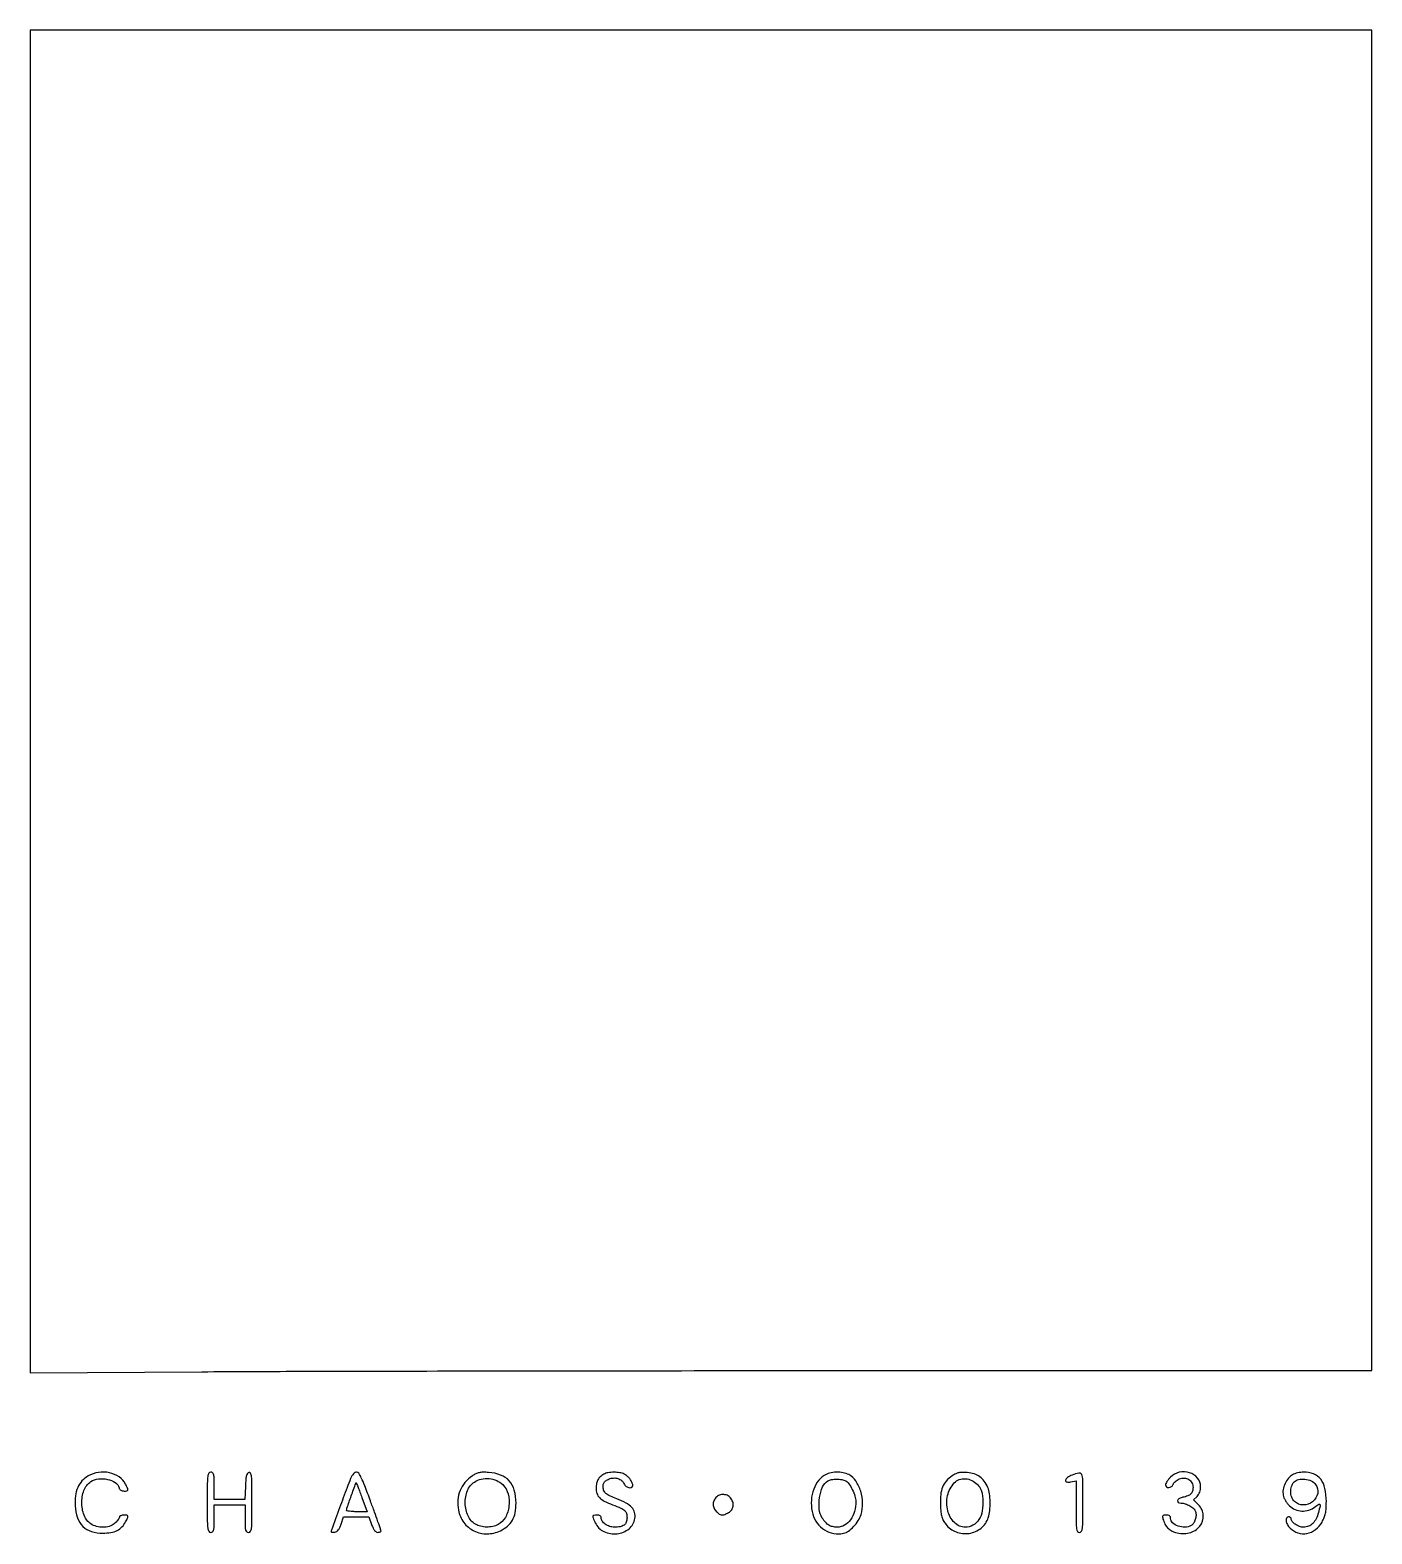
# Model space of a CAD drawing. Extents: x 156 to 936, y 95 to 969.
import ezdxf

# ---------------------------------------------------------------- set-up
doc = ezdxf.new("R2010")
doc.units = 0

msp = doc.modelspace()

# ---------------------------------------------------------------- linework, layer by layer
for points in [[(156, 578.834993), (156, 188.669985), (255.75, 189.33444, -0.001031), (311.8476, 189.592493, -0.000208), (411.459375, 189.803874, -0.00022), (527.312811, 189.950458, -0.000206), (645.75, 189.999448), (936, 190), (936, 579.5), (936, 969), (546, 969), (156, 969)], [(818.923077, 128.076923, 0.024625), (817.804223, 126.842082, 0.027718), (816.858654, 125.549279, 0.028583), (816.187352, 124.373898, 0.115959), (816, 123.576923, 0.239032), (816.57913, 122.434733, 0.177534), (817.960346, 122.036257, 0.139341), (819.534105, 122.606154, 0.161157), (820.465866, 123.892454, -0.094685), (820.906111, 124.705765, -0.041677), (821.759818, 125.589261, -0.039278), (822.850067, 126.402227, -0.042403), (824.027353, 127.01133, -0.107461), (826.905337, 127.530869, -0.129891), (829.524806, 126.738226, -0.135163), (831.339925, 124.789539, -0.120891), (832, 122.099392, -0.074849), (831.66821, 119.895399, -0.125028), (830.697345, 118.303323, -0.103648), (828.933502, 117.17805, -0.041002), (826.154692, 116.380938, 0.074698), (824.079816, 115.631734, 0.192129), (823.076205, 114.429337, 0.355888), (823.464993, 113.420749, 0.130496), (825.04966, 113, -0.083145), (827.471804, 112.594419, -0.048935), (830.147546, 111.368537, -0.049608), (832.404667, 109.734783, -0.135265), (833.469528, 108.09601, -0.088351), (833.762535, 105.873628, -0.063974), (833.331922, 103.4084, -0.066749), (832.334341, 101.256014, -0.128728), (830.950713, 99.973622, -0.116017), (827.328193, 99.00842, -0.089896), (823.279119, 99.620029, -0.103171), (820.134442, 101.483058, -0.210619), (819, 104.056704, 0.081561), (818.851439, 104.961379, 0.15046), (818.419712, 105.560771, 0.120017), (817.644901, 105.896627, 0.042558), (816.432612, 106, 0.02906), (815.047212, 105.919414, 0.190869), (814.446363, 105.596294, 0.213698), (814.268107, 104.974341, 0.037041), (814.536738, 103.75, 0.045475), (815.700931, 100.843016, 0.070701), (817.251863, 98.637973, 0.074545), (819.288766, 97.031375, 0.057044), (821.899496, 95.911965, 0.1337), (829.749853, 95.71352, 0.161741), (835.95819, 99.616702, 0.192633), (837.951364, 105.87709, 0.180169), (835.149573, 112.004274), (832.299145, 114.854701), (834.349573, 116.905128, 0.059879), (835.22286, 118.017012, 0.050288), (835.869259, 119.370065, 0.046955), (836.266663, 120.917737, 0.039396), (836.4, 122.60737, 0.174394), (834.623478, 127.545886, 0.145224), (829.967263, 130.675193, 0.133219), (824.025203, 130.90362, 0.140652)], [(189.741781, 128.775776, 0.079467), (186.181579, 125.873808, 0.079344), (183.701888, 122.004726, 0.071026), (182.367513, 117.179163, 0.047926), (182.183384, 111.460952, 0.067382), (183.584758, 104.481454, 0.115375), (186.736274, 99.481901, 0.120053), (191.67589, 96.523268, 0.076742), (198.326748, 95.535032, 0.039764), (203.028154, 95.936378, 0.074153), (206.657288, 97.10963, 0.085971), (209.429445, 99.140369, 0.072574), (211.551112, 102.09884, 0.010175), (212.762491, 104.563029, 0.17674), (212.838719, 105.440228, 0.307383), (212.309652, 105.896061, 0.028694), (210.5, 106, 0.039918), (209.542746, 105.923454, 0.059192), (208.734375, 105.692898, 0.07785), (208.184436, 105.354616, 0.219408), (208, 104.954545, -0.130216), (207.853657, 104.40215, -0.023416), (207.278977, 103.49517, -0.023867), (206.485184, 102.470946, -0.01959), (205.545455, 101.454545, -0.107258), (202.928027, 99.770575, -0.071106), (199.425898, 99.002028, -0.066752), (195.613015, 99.228217, -0.071293), (192.085185, 100.455949, -0.172392), (187.785374, 105.051917, -0.095469), (186.086053, 112.639321, -0.094247), (187.322617, 120.402004, -0.162624), (191.33489, 125.483773, -0.118256), (195.71818, 127.057128, -0.081284), (201.013372, 126.776162, -0.088259), (205.545217, 124.906518, -0.189126), (207.736884, 121.898154, 0.090595), (208.107165, 121.104378, 0.09298), (208.731486, 120.501171, 0.084759), (209.5841, 120.126883, 0.061213), (210.616631, 120, 0.03275), (212.341076, 120.113072, 0.319965), (212.845872, 120.583615, 0.161951), (212.735916, 121.495864, 0.009046), (211.451451, 124.093882, 0.125826), (207.756634, 128.242656, 0.095404), (202.128225, 130.63984, 0.089832), (195.698308, 130.853539, 0.095117)], [(259, 113.5, 0.001825), (259.040662, 102.362042, 0.026629), (259.278571, 98.4375, 0.103099), (259.868713, 96.652291, 0.267644), (261, 96, 0.157888), (262.078201, 96.349175, 0.176663), (262.6875, 97.25, 0.055952), (262.948615, 99.198839, 0.005351), (263, 104), (263, 112), (272, 112), (281, 112), (281, 104, 0.005351), (281.051385, 99.198839, 0.055952), (281.3125, 97.25, 0.176663), (281.921799, 96.349175, 0.157888), (283, 96, 0.268241), (284.131687, 96.654202, 0.102656), (284.721548, 98.446666, 0.026521), (284.959373, 102.386416, 0.001816), (285, 113.573324, 0.002006), (284.957279, 124.220914, 0.02329), (284.729858, 128.382327, 0.079264), (284.219745, 130.304811, 0.348658), (283.25, 130.81248, 0.182728), (282.345375, 130.257662, 0.103223), (281.774202, 129.085616, 0.04493), (281.429523, 126.921499, 0.007606), (281.207936, 122.739156), (280.915871, 115), (271.957936, 115), (263, 115), (263, 123, 0.005351), (262.948615, 127.801161, 0.055952), (262.6875, 129.75, 0.176663), (262.078201, 130.650825, 0.157888), (261, 131, 0.267644), (259.868713, 130.347709, 0.103099), (259.278571, 128.5625, 0.026629), (259.040662, 124.637958, 0.001825)], [(342.328598, 127.25, 0.010048), (340.255439, 122.002442, 0.001201), (335.932827, 110.297125, 0.000204), (331.164033, 97.271019, 0.087858), (331, 96.344715, 0.346367), (331.132381, 96.176543, 0.040412), (331.637929, 96.096888, 0.034825), (332.339064, 96.092768, 0.02059), (333.171672, 96.180449, 0.105441), (334.249346, 96.581423, 0.085072), (335.166882, 97.412584, 0.06096), (335.980951, 98.760708, 0.025202), (336.755005, 100.75), (338.166667, 105), (345.500626, 105), (352.834584, 105), (354.55315, 100.5, 0.022219), (355.437276, 98.461561, 0.054736), (356.306783, 97.083972, 0.081146), (357.196187, 96.277612, 0.144628), (358.135858, 96, 0.038336), (358.850408, 96.054867, 0.056916), (359.455304, 96.220313, 0.074338), (359.869964, 96.462764, 0.223661), (360.009858, 96.75, 0.087348), (359.917874, 97.315993, 0.000546), (358.20967, 102.2, 0.002207), (356.225152, 107.775341, 0.001403), (353.867714, 114.25, 0.003602), (350.535108, 123.125564, 0.020537), (348.538851, 127.7506, 0.036161), (347.055957, 130.335588, 0.249407), (345.806829, 131, 0.128327), (344.878866, 130.757847, 0.078275), (343.983659, 130.053342, 0.058318), (343.13012, 128.885916, 0.029624)], [(348.917347, 116.224166), (351.949694, 108), (345.974847, 108, -0.011784), (343.683453, 108.054009, -0.019387), (341.752237, 108.220313, -0.014098), (340.240953, 108.453152, -0.358438), (339.990214, 108.75, -0.087453), (340.211306, 110.107784, -0.00151), (342.71348, 117.206184, -0.000605), (345.357886, 124.60806, -0.550157), (345.657996, 124.675338, -0.104205), (345.792224, 124.469446, -0.000496), (346.70907, 122.099166, -0.002277), (347.738569, 119.393143, -0.001435)], [(413.091948, 128.837604, 0.066354), (408.760094, 124.931848, 0.080173), (405.926659, 120.253474, 0.079097), (404.684616, 114.868664, 0.062504), (405.019779, 108.891836, 0.115147), (408.128147, 101.743025, 0.119381), (414.046651, 96.821099, 0.117764), (421.63022, 95.112216, 0.109947), (429.379167, 96.941506, 0.062428), (433.559953, 99.654013, 0.08914), (436.378498, 103.049901, 0.082972), (437.965242, 107.405102, 0.047286), (438.466305, 113, 0.064685), (437.450982, 120.510411, 0.117071), (434.511039, 125.935127, 0.121926), (429.544917, 129.321111, 0.073711), (422.542543, 130.803421, 0.015861), (419.201648, 130.902781, 0.050818), (416.988503, 130.672817, 0.063315), (415.139816, 130.0364, 0.035815)], [(430.728718, 123.725827, -0.132174), (433.860711, 118.288182, -0.094124), (434.369336, 111.241274, -0.096622), (432.272872, 104.657799, -0.149246), (428.032733, 100.516927, -0.068035), (424.908869, 99.407018, -0.055043), (421.363685, 99.067234, -0.055677), (417.875221, 99.507924, -0.074302), (414.92045, 100.706063, -0.155176), (410.63254, 105.503873, -0.099083), (408.957674, 112.858279, -0.099293), (410.242993, 120.277401, -0.156581), (414.272224, 125.258798, -0.09168), (418.249826, 126.927342, -0.076958), (422.820692, 127.205262, -0.077583), (427.227006, 126.090745, -0.095994)], [(489.5, 129.792183, 0.053356), (487.438706, 128.297718, 0.082622), (486.073094, 126.581074, 0.079333), (485.302457, 124.461976, 0.045526), (485.031803, 121.75, 0.080653), (485.519507, 118.576291, 0.11698), (486.986389, 116.163959, 0.083066), (489.799762, 114.130696, 0.025514), (494.623054, 112.039844, -0.012571), (499.451956, 110.093384, -0.082757), (501.63409, 108.684088, -0.14375), (502.660633, 106.997185, -0.065375), (503, 104.412739, -0.087676), (502.559327, 101.918984, -0.149004), (501.295326, 100.24114, -0.115862), (499.043461, 99.292703, -0.042008), (495.565741, 99, -0.081272), (492.862685, 99.442286, -0.076202), (490.374815, 100.726398, -0.084952), (488.611193, 102.53536, -0.151957), (488, 104.5, 0.140575), (487.822179, 105.11998, 0.118484), (487.333333, 105.6, 0.088208), (486.543379, 105.90137, 0.04716), (485.5, 106, 0.034909), (483.703785, 105.874439, 0.317548), (483.162841, 105.365896, 0.153733), (483.266948, 104.366256, 0.008555), (484.577273, 101.478402, 0.172838), (489.611176, 96.444111, 0.139508), (497.200209, 95.17328, 0.143539), (504.165949, 98.089157, 0.184127), (507.621348, 104.054064, 0.108439), (507.430006, 107.519523, 0.119849), (505.79445, 110.44522, 0.083649), (502.438857, 113.025811, 0.030927), (496.991353, 115.503304, -0.01214), (493.454568, 116.954132, -0.043977), (491.323844, 118.12218, -0.072901), (490.055177, 119.268768, -0.111572), (489.388956, 120.58641, -0.060334), (489.10395, 122.847588, -0.115757), (489.510689, 124.619589, -0.12028), (490.647716, 125.981832, -0.06824), (492.543772, 127.016642, -0.077193), (495.183395, 127.577165, -0.087831), (497.746987, 127.26792, -0.096323), (499.865321, 126.145323, -0.116498), (501.240494, 124.371519, 0.127751), (502.587833, 122.711004, 0.129164), (504.567468, 121.924642, 0.22891), (505.978637, 122.406202, 0.269796), (506.343077, 123.75, 0.055887), (505.630588, 125.566079, 0.051255), (504.516562, 127.237309, 0.049982), (503.055412, 128.684342, 0.047855), (501.315741, 129.836657, 0.084542), (498.799522, 130.672479, 0.038967), (495.347011, 130.928884, 0.038945), (491.920416, 130.648604, 0.090557)], [(617.605025, 129.07832, 0.099308), (613.611288, 125.121026, 0.07695), (611.006453, 119.565199, 0.071792), (610.085752, 113.101044, 0.067888), (610.997347, 106.509475, 0.093021), (613.557692, 101.322207, 0.092801), (617.826294, 97.411141, 0.094244), (623.160258, 95.3502, 0.099573), (628.770444, 95.449581, 0.100321), (631.687622, 96.738955, 0.050714), (634.728385, 99.39243, 0.048707), (637.344687, 102.80114, 0.062116), (639.00643, 106.393918, 0.083621), (639.940876, 112.916536, 0.06796), (638.812449, 119.896946, 0.072063), (635.988811, 125.896936, 0.128147), (631.953117, 129.524244, 0.075963), (628.609722, 130.65308, 0.051307), (624.587999, 130.940942, 0.051892), (620.65968, 130.408331, 0.086312)], [(630.150756, 125.919318, -0.123693), (631.974143, 124.262635, -0.033208), (633.936448, 120.841249, -0.034413), (635.475037, 117.050301, -0.077704), (635.972461, 114, -0.067316), (635.220127, 108.148771, -0.089563), (632.936005, 103.308991, -0.106056), (629.466378, 100.141738, -0.135044), (625.295455, 99.031803, -0.046001), (622.457299, 99.317477, -0.087781), (620.324549, 100.138241, -0.079979), (618.477743, 101.700426, -0.033015), (616.508194, 104.328838, -0.120278), (614.729537, 109.39469, -0.061901), (614.901234, 116.156064, -0.06315), (616.671549, 122.426512, -0.161914), (619.749978, 125.919889, -0.09133), (621.885567, 126.687984, -0.040812), (624.87343, 126.93211, -0.040779), (627.894687, 126.685124, -0.082264)], [(692, 128.819139, 0.06298), (688.580555, 125.826957, 0.086087), (686.430217, 122.354009, 0.072765), (685.356379, 117.915408, 0.032953), (685.199236, 111.922108, 0.012096), (685.470377, 107.681986, 0.044947), (685.943587, 105.049876, 0.060302), (686.798383, 102.959524, 0.035759), (688.276279, 100.704376, 0.139635), (694.258273, 96.2346, 0.129999), (701.874798, 95.426638, 0.13168), (708.822299, 98.48528, 0.144864), (713.004677, 104.514171, 0.053718), (713.873457, 108.561582, 0.030361), (714.091445, 113.580312, 0.030415), (713.707985, 118.479781, 0.065977), (712.700307, 122.111166, 0.05474), (710.657174, 125.748292, 0.080936), (708.081855, 128.337522, 0.081249), (704.825703, 129.968786, 0.055607), (700.75769, 130.756162, 0.020544), (697.885438, 130.868253, 0.053952), (695.838584, 130.642443, 0.061087), (694.03807, 130.006148, 0.032848)], [(706.499025, 124.001017, -0.039187), (707.984321, 122.185354, -0.063892), (708.90155, 120.42224, -0.052046), (709.45471, 118.238524, -0.017974), (709.806475, 114.998696, -0.060042), (709.495223, 108.482894, -0.100521), (707.52912, 103.384242, -0.124752), (704.105255, 100.167845, -0.127165), (699.587648, 99, -0.2021), (693.30474, 101.647694, -0.133658), (689.4462, 108.588146, -0.115671), (689.346544, 117.375534, -0.134242), (693.240926, 124.75, -0.119955), (696.096625, 126.617994, -0.099561), (699.700672, 127.133366, -0.094124), (703.396501, 126.212748, -0.094023)], [(761.75, 129.267125, 0.048904), (758.98095, 127.800591, 0.201885), (757.952498, 126.256542, 0.427011), (758.640291, 125.288972, 0.08598), (761, 125.35), (764, 125.95), (764, 110.975, 0.002226), (764.042092, 101.522498, 0.030976), (764.283389, 98.121875, 0.119775), (764.882503, 96.582632, 0.245034), (766, 96, 0.267644), (767.131287, 96.652291, 0.103099), (767.721429, 98.4375, 0.026629), (767.959338, 102.362042, 0.001825), (768, 113.5, 0.002775), (767.927747, 126.518326, 0.09183), (767.325901, 129.577615, 0.361326), (765.716261, 130.456849, 0.048993)], [(889.881475, 129.496912, 0.098768), (887.467912, 127.485806, 0.062457), (885.532277, 124.360067, 0.061968), (884.41406, 120.819668, 0.092159), (884.419401, 117.577939, 0.058116), (884.869448, 116.130994, 0.029715), (885.743919, 114.439168, 0.029065), (886.864747, 112.78167, 0.038548), (888.078115, 111.425161, 0.092126), (891.36232, 109.272287, 0.088494), (895.247805, 108.403476, 0.086686), (899.262769, 108.926268, 0.083749), (902.91622, 110.779937, -0.013727), (905.174138, 112.355308, -0.425416), (905.77572, 112.219069, -0.199812), (905.905826, 111.353586, -0.005222), (904.898572, 107.5, -0.048895), (903.501943, 103.83206, -0.082219), (901.577177, 101.167634, -0.097617), (899.162596, 99.563109, -0.098288), (896.325686, 99, -0.087027), (893.902039, 99.425067, -0.063001), (891.456618, 100.676715, -0.067568), (889.605661, 102.345998, -0.177332), (889, 104, 0.148195), (888.884432, 104.381354, 0.098894), (888.559375, 104.70625, 0.082425), (888.073457, 104.925306, 0.064853), (887.5, 105, 0.272158), (886.370099, 104.335778, 0.163301), (886.076373, 102.758932, 0.095458), (886.824802, 100.573315, 0.066382), (888.413878, 98.495213, 0.117734), (893.001514, 95.676134, 0.126456), (898.241719, 95.334808, 0.120044), (903.203178, 97.58313, 0.099493), (906.984599, 102, 0.029533), (908.269239, 104.654928, 0.04628), (909.016153, 107.077061, 0.038064), (909.388783, 109.915468, 0.013612), (909.5, 114, 0.053135), (908.694425, 121.559043, 0.113631), (906.215474, 126.843401, 0.1365), (902.033424, 129.921827, 0.093783), (896.202947, 130.959962, 0.031565), (894.593634, 130.840784, 0.022606), (892.818549, 130.513676, 0.022943), (891.149678, 130.045841, 0.04468)], [(903.279633, 123.837053, -0.210593), (904.4598, 118.667465, -0.178025), (901.538946, 113.82811, -0.170429), (896.061274, 111.904071, -0.198958), (891, 114, -0.103816), (889.376041, 116.486779, -0.088492), (888.767741, 119.565139, -0.087755), (889.260302, 122.686893, -0.099662), (890.790228, 125.296734, -0.160559), (893.311816, 126.752266, -0.080536), (897.027697, 126.917286, -0.07777), (900.745765, 125.881977, -0.12678)], [(554.654988, 116.171259, 0.089993), (553.443235, 114.221466, 0.105074), (553.081081, 112.075456, 0.10298), (553.621996, 109.934167, 0.083374), (555, 108, 0.034819), (556.591409, 106.616041, 0.130469), (557.807576, 106.120806, 0.115002), (559.19571, 106.262558, 0.024196), (561.476924, 107.171439, 0.103473), (563.466963, 108.63383, 0.121315), (564.565348, 110.696087, 0.116761), (564.60249, 113.095896, 0.091011), (563.587184, 115.507285, 0.118803), (561.753798, 117.229908, 0.111348), (559.292507, 117.980449, 0.11098), (556.740681, 117.602979, 0.117365)]]:
    msp.add_lwpolyline(points, format="xyb", close=True)

doc.saveas('drawing.dxf')
